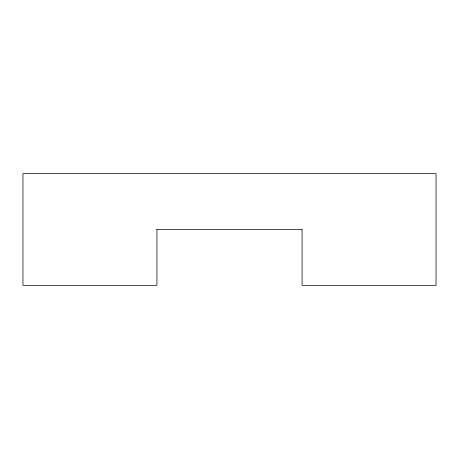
<?xml version="1.0" encoding="UTF-8"?>
<svg xmlns="http://www.w3.org/2000/svg" width="459" height="459" viewBox="0 0 459 459"><rect width="100%" height="100%" fill="white"/><g stroke="black" fill="none" stroke-linecap="round" stroke-linejoin="round"><path stroke-width="0.69" d="M156.823 229.5L302.177 229.5M302.074 229.5L302.074 285.326L436.05 285.326L436.05 173.674L22.95 173.674L22.95 285.326L156.926 285.326L156.926 229.5"/></g></svg>
